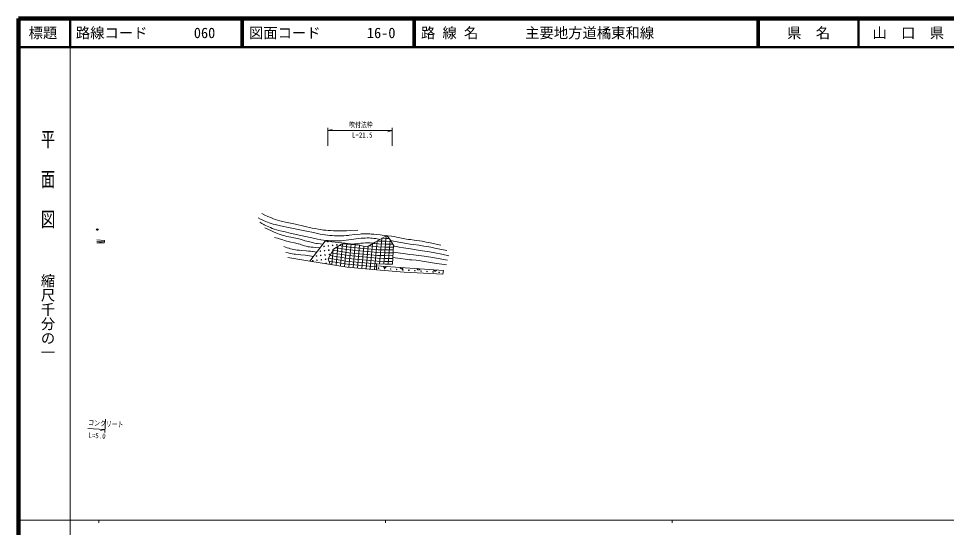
# Model space of a CAD drawing. Units: millimetres on the paper, with parts at other scales. Extents: x 40 to 680, y 20 to 380.
# Drawn here: x 40 to 363.7, y 202.4 to 380 of the extents above; entities that cross this region are included whole.
import ezdxf
from ezdxf.enums import TextEntityAlignment as Align

# ---------------------------------------------------------------- set-up
doc = ezdxf.new("R2010")
doc.units = ezdxf.units.MM
doc.header["$PDMODE"] = 32
doc.header["$PDSIZE"] = 0.5
for name, color, linetype, lineweight in [('M-BGD', 7, 'Continuous', 13), ('M-STR-HTXT', 7, 'Continuous', 13), ('M-TTL', 2, 'Continuous', 140), ('M-TTL-BAND', 7, 'Continuous', 13), ('M-TTL-LINE', 7, 'Continuous', 50)]:
    doc.layers.add(name, color=color, linetype=linetype, lineweight=lineweight)
doc.layers.add('M-OTRS', color=6, linetype='Continuous')
doc.layers.add('M-TTL-TXT', color=7, linetype='Continuous')
doc.styles.add('@ＭＳ ゴシック', font='')
doc.styles.add('ＭＳ ゴシック', font='')
doc.styles.get('@ＭＳ ゴシック').set_extended_font_data('@MS Gothic')
doc.styles.get('ＭＳ ゴシック').set_extended_font_data('MS Gothic')

msp = doc.modelspace()

# ---------------------------------------------------------------- linework, layer by layer
at = {"layer": 'M-BGD'}
for p, q in [((164.352, 301.934), (168.471, 304.346)), ((169.354, 303.149), (168.471, 304.346)), ((67.274, 302.739), (69.964, 302.558)), ((69.937, 302.059), (67.274, 302.239)), ((67.274, 301.777), (69.921, 301.759)), ((68.84, 302.101), (68.366, 302.133)), ((68.377, 302.101), (68.826, 302.071)), ((68.805, 302.041), (68.395, 302.069)), ((68.415, 302.036), (68.778, 302.012)), ((68.746, 301.983), (68.444, 302.003)), ((68.501, 301.968), (68.686, 301.955)), ((69.937, 302.059), (69.921, 301.759)), ((69.964, 302.558), (69.937, 302.059)), ((141.587, 295.36), (147.019, 302.265)), ((153.941, 301.627), (147.019, 302.265)), ((149.851, 299.576), (152.68, 301.275)), ((152.966, 301.353), (152.277, 293.655)), ((152.68, 301.275), (153.94, 301.622)), ((153.267, 301.436), (159.074, 300.916)), ((154.49, 301.554), (153.762, 293.419)), ((153.94, 301.622), (158.549, 301.053)), ((155.98, 301.37), (155.251, 293.227)), ((157.469, 301.186), (156.745, 293.093)), ((158.549, 301.053), (159.789, 300.73)), ((161.663, 300.321), (164.352, 301.934)), ((163.515, 301.432), (162.721, 292.558)), ((165.106, 302.375), (164.215, 292.424)), ((165.891, 294.327), (166.695, 303.306)), ((167.392, 294.274), (168.284, 304.237)), ((168.897, 294.254), (169.652, 302.696)), ((170.793, 300.966), (169.354, 303.149)), ((147.969, 296.151), (149.851, 299.576)), ((149.784, 299.455), (149.307, 294.129)), ((151.383, 300.496), (150.792, 293.892)), ((158.954, 300.948), (158.239, 292.959)), ((160.428, 300.59), (159.733, 292.825)), ((159.789, 300.73), (161.663, 300.321)), ((161.924, 300.477), (161.227, 292.692)), ((170.793, 300.966), (170.399, 294.251)), ((148.697, 294.226), (147.969, 296.151)), ((165.065, 294.356), (167.88, 294.256)), ((167.88, 294.256), (170.399, 294.251))]:
    msp.add_line(p, q, dxfattribs=at)
for points in [[(124.836, 311.953), (125.915, 311.428), (127.001, 310.923), (128.23, 310.404), (128.892, 310.156), (129.57, 309.924), (130.34, 309.683), (131.126, 309.459), (132.112, 309.202), (133.105, 308.963), (136.568, 308.201), (139.477, 307.536), (142.383, 306.893), (143.47, 306.676), (144.569, 306.477), (145.482, 306.331), (146.398, 306.205), (147.168, 306.116), (148.019, 306.039), (148.882, 305.98), (149.827, 305.937), (150.784, 305.914), (151.882, 305.909), (152.983, 305.925), (154.386, 305.968), (155.802, 306.032), (158.364, 306.176)], [(123.587, 310.471), (124.414, 310.024), (125.249, 309.597), (125.717, 309.375), (126.264, 309.137), (126.829, 308.914), (127.447, 308.691), (128.082, 308.485), (128.8, 308.274), (129.535, 308.079), (130.443, 307.862), (131.367, 307.662), (134.786, 307.001), (138.681, 306.21), (140.467, 305.847), (142.848, 305.313), (145.242, 304.797), (146.066, 304.645), (146.894, 304.513), (147.012, 304.496), (147.785, 304.393), (148.571, 304.308), (149.37, 304.243), (150.17, 304.198), (150.982, 304.172), (151.804, 304.166), (152.637, 304.18), (153.469, 304.214), (154.31, 304.268), (155.159, 304.343), (155.329, 304.361), (157.265, 304.588), (159.209, 304.796), (159.637, 304.826), (160.326, 304.858), (161.025, 304.87), (161.795, 304.862), (162.565, 304.834), (162.985, 304.811), (163.912, 304.743), (164.846, 304.655), (166.185, 304.501), (167.523, 304.327), (168.265, 304.226)], [(124.134, 308.949), (124.829, 308.518), (125.534, 308.104), (125.656, 308.036), (126.168, 307.767), (126.689, 307.517), (127.265, 307.263), (127.85, 307.028), (128.517, 306.782), (129.192, 306.555), (130.769, 306.088), (131.882, 305.798), (132.997, 305.527), (134.786, 305.115), (138.499, 304.262), (140.122, 303.895), (141.711, 303.539), (143.305, 303.202), (144.268, 303.017), (145.244, 302.851), (145.481, 302.815), (146.353, 302.688), (147.229, 302.582), (148.038, 302.503), (148.858, 302.443), (149.629, 302.407), (150.399, 302.391), (151.12, 302.395), (151.849, 302.419), (152.627, 302.469), (153.441, 302.541), (154.253, 302.632), (158.691, 303.235), (159.49, 303.317), (160.29, 303.379), (160.97, 303.413), (161.66, 303.427), (162.27, 303.42), (162.888, 303.392), (163.375, 303.355), (164.02, 303.283), (164.663, 303.192), (166.083, 302.948)], [(146.221, 301.25), (145.268, 301.356), (144.319, 301.482), (143.965, 301.538), (143.248, 301.672), (142.536, 301.825), (141.202, 302.139), (140.541, 302.3), (139.886, 302.481), (139.686, 302.544), (138.243, 303.057), (137.822, 303.178), (137.387, 303.282), (136.741, 303.408), (136.079, 303.516), (134.981, 303.69), (134.311, 303.817), (133.635, 303.965), (132.946, 304.137), (132.261, 304.329), (131.564, 304.545), (130.873, 304.781), (129.77, 305.2), (128.988, 305.528), (128.205, 305.879), (125.875, 307.001)], [(129.284, 303.593), (130.313, 303.34), (131.337, 303.067), (131.864, 302.911), (133.164, 302.485), (134.469, 302.079), (135.029, 301.937), (136.314, 301.695), (137.592, 301.433), (137.707, 301.402), (138.213, 301.249), (138.714, 301.077), (139.101, 300.938), (139.702, 300.724), (140.309, 300.529), (140.692, 300.428), (141.091, 300.345), (141.504, 300.281), (142.13, 300.212), (142.759, 300.163), (143.469, 300.112), (145.191, 299.942)], [(163.865, 301.642), (162.718, 301.678), (161.571, 301.694), (161.033, 301.689), (160.235, 301.662), (159.428, 301.615), (158.302, 301.523), (157.167, 301.409), (156.36, 301.323)], [(163.647, 301.511), (165.526, 301.343), (168.022, 301.256), (170.605, 301.251)], [(165.119, 302.383), (165.588, 302.341), (168.041, 302.256), (169.945, 302.252)], [(166.69, 303.303), (168.059, 303.256), (169.277, 303.253)], [(187.326, 300.888), (183.589, 301.703), (182.189, 302), (180.776, 302.279), (179.85, 302.443), (178.922, 302.587), (178, 302.706), (176.751, 302.845), (176.06, 302.945), (175.371, 303.065), (171.902, 303.76), (171.025, 303.902), (170.145, 304.024), (168.568, 304.214)], [(169.783, 302.498), (171.347, 302.214), (173.351, 301.854), (175.369, 301.512), (176.661, 301.313), (177.864, 301.143), (179.654, 300.887), (181.441, 300.61), (182.417, 300.446), (183.812, 300.192), (185.214, 299.915), (189.466, 299.003)], [(144.07, 298.516), (143.384, 298.639), (142.696, 298.743), (142.538, 298.761), (141.874, 298.818), (141.197, 298.855), (140.302, 298.911), (138.635, 299.092), (137.869, 299.16), (137.222, 299.23), (136.568, 299.321), (135.996, 299.421), (135.418, 299.541), (134.904, 299.668), (134.385, 299.817), (134.319, 299.838), (133.723, 300.04), (133.133, 300.261), (132.584, 300.476)], [(133.286, 298.412), (134.028, 298.198), (134.774, 298.005), (135.575, 297.844), (136.098, 297.772), (136.634, 297.719), (137.61, 297.644), (138.44, 297.575), (140.046, 297.44), (140.791, 297.349), (141.532, 297.239), (142.884, 297.008)], [(170.517, 296.251), (167.93, 296.256), (165.216, 296.35), (155.095, 297.256), (149.101, 298.212)], [(170.575, 297.251), (167.949, 297.256), (165.278, 297.349), (155.219, 298.249), (149.613, 299.143)], [(170.634, 298.251), (167.967, 298.256), (165.34, 298.347), (155.342, 299.242), (150.564, 300.004)], [(151.897, 300.804), (155.465, 300.235), (165.402, 299.346), (167.985, 299.256), (170.692, 299.251)], [(162.19, 300.637), (165.464, 300.344), (168.004, 300.256), (170.751, 300.25)], [(170.647, 298.475), (171.512, 298.371), (174.169, 297.996), (176.511, 297.695), (177.762, 297.542), (179.614, 297.3), (181.474, 297.037), (183.843, 296.675), (189.677, 295.7)], [(190.056, 297.215), (187.628, 297.72), (185.186, 298.207), (183.368, 298.544), (180.157, 299.076), (176.706, 299.602), (174.274, 299.977), (172.752, 300.246), (171.233, 300.534), (170.773, 300.623)], [(133.932, 296.596), (141.587, 295.36), (154.601, 293.285), (164.886, 292.364), (164.875, 294.373)], [(165.065, 294.356), (154.848, 295.271), (148.078, 296.35)], [(164.881, 293.368), (154.725, 294.278), (148.29, 295.304)], [(165.154, 295.352), (154.972, 296.263), (148.59, 297.281)], [(170.458, 295.251), (167.912, 295.256), (165.154, 295.352)], [(189.266, 294.015), (185.134, 294.671), (182.993, 295.027), (180.839, 295.366), (179.77, 295.513), (178.688, 295.643), (177.236, 295.775), (176.421, 295.834), (175.656, 295.909), (174.893, 296.004), (173.133, 296.254), (170.536, 296.584)], [(164.879, 293.706), (188.263, 292.08), (188.064, 290.783), (174.524, 291.482), (164.886, 292.364)], [(168.301, 293.468), (168.253, 293.356), (168.186, 293.263), (168.084, 293.16), (167.97, 293.107), (167.85, 293.081), (167.695, 293.091), (167.581, 293.134), (167.475, 293.202), (167.385, 293.318), (167.332, 293.42), (167.303, 293.537)], [(174.147, 293.062), (174.099, 292.95), (174.032, 292.856), (173.93, 292.753), (173.816, 292.701), (173.696, 292.674), (173.542, 292.685), (173.427, 292.728), (173.321, 292.796), (173.232, 292.912), (173.179, 293.014), (173.149, 293.131)], [(179.993, 292.655), (179.945, 292.543), (179.878, 292.45), (179.776, 292.347), (179.662, 292.295), (179.542, 292.268), (179.388, 292.279), (179.273, 292.322), (179.167, 292.389), (179.078, 292.506), (179.025, 292.607), (178.995, 292.725)], [(185.839, 292.249), (185.791, 292.137), (185.725, 292.044), (185.622, 291.941), (185.508, 291.888), (185.389, 291.862), (185.234, 291.872), (185.119, 291.915), (185.014, 291.983), (184.924, 292.099), (184.871, 292.201), (184.841, 292.318)]]:
    msp.add_lwpolyline(points, dxfattribs=at)
msp.add_lwpolyline([(68.855, 302.132), (68.831, 302.076), (68.799, 302.029), (68.747, 301.977), (68.69, 301.951), (68.63, 301.936), (68.553, 301.942), (68.495, 301.964), (68.442, 301.998), (68.398, 302.056), (68.371, 302.107), (68.356, 302.165)], close=True, dxfattribs=at)
for centre in [(151.043, 301.021), (145.263, 298.82), (146.575, 300.487), (146.753, 298.998), (148.064, 300.665), (148.242, 299.176), (149.554, 300.843), (142.64, 295.485), (143.952, 297.153), (144.13, 295.663), (145.441, 297.331), (145.619, 295.841), (146.931, 297.509), (147.108, 296.019), (148.42, 297.686), (165.575, 292.905), (167.691, 292.758), (169.807, 292.611), (171.924, 292.464), (174.04, 292.317), (176.156, 292.17), (178.272, 292.023), (180.388, 291.876), (182.505, 291.729), (184.621, 291.582), (186.737, 291.435)]:
    msp.add_circle(centre, 0.1, dxfattribs=at)
for centre, start, end in [((147.886, 302.155), 157.05528, 12.41834), ((152.533, 301.199), 24.61374, 217.3305), ((149.732, 299.354), 62.77087, 239.6663), ((147.286, 294.53), 299.90674, 221.97475)]:
    msp.add_arc(centre, 0.1, start, end, dxfattribs=at)
at = {"layer": 'M-OTRS'}
msp.add_point((67.468, 306.372), dxfattribs=at)
at = {"layer": 'M-STR-HTXT'}
for p, q in [((147.938, 335.59), (147.938, 341.902)), ((147.938, 340.902), (149.438, 341.334)), ((147.938, 340.902), (170.352, 340.902)), ((170.352, 340.902), (168.852, 340.471)), ((170.352, 335.59), (170.352, 341.902)), ((70.092, 235.581), (70.379, 240.241)), ((64.167, 236.947), (70.153, 236.579)), ((70.153, 236.579), (68.63, 236.241))]:
    msp.add_line(p, q, dxfattribs=at)
at = {"layer": 'M-TTL'}
for p, q in [((40, 380), (40, 20)), ((680, 380), (40, 380))]:
    msp.add_line(p, q, dxfattribs=at)
at = {"layer": 'M-TTL-BAND'}
for p, q in [((58, 370), (58, 20)), ((40, 205), (579, 205)), ((68, 205), (68, 204)), ((168, 205), (168, 204)), ((268, 205), (268, 204))]:
    msp.add_line(p, q, dxfattribs=at)
at = {"layer": 'M-TTL-LINE'}
for p, q in [((58, 380), (58, 370)), ((117.75, 380), (117.75, 370)), ((118.25, 380), (118.25, 370)), ((177.75, 380), (177.75, 370)), ((178.25, 380), (178.25, 370)), ((297.75, 380), (297.75, 370)), ((298.25, 380), (298.25, 370)), ((333, 380), (333, 370)), ((40, 370), (680, 370))]:
    msp.add_line(p, q, dxfattribs=at)

# ---------------------------------------------------------------- texts
at = {"layer": 'M-STR-HTXT', "style": 'ＭＳ ゴシック', "width": 0.8}
for s, p in [('吹付法枠', (155.327, 341.495)), ('L=21.5', (156.327, 337.896))]:
    msp.add_text(s, height=1.833, dxfattribs=at).set_placement(p, align=Align.BOTTOM_LEFT)
for s, rotation, p in [('コンクリート', 356.5, (64.218, 237.541)), ('L=5.0', 356.4, (64.306, 233.184))]:
    msp.add_text(s, height=1.833, rotation=rotation, dxfattribs=at).set_placement(p, align=Align.BOTTOM_LEFT)
at = {"layer": 'M-TTL-BAND', "style": '@ＭＳ ゴシック', "width": 1.4}
msp.add_text('平  面  図', height=3.666, rotation=270, dxfattribs=at).set_placement((47.277, 341.475), align=Align.BOTTOM_LEFT)
at = {"layer": 'M-TTL-BAND', "style": '@ＭＳ ゴシック'}
msp.add_text('縮尺千分の一', height=3.666, rotation=270, dxfattribs=at).set_placement((47.277, 291.03), align=Align.BOTTOM_LEFT)
at = {"layer": 'M-TTL-TXT', "style": 'ＭＳ ゴシック'}
for s, p in [('標題', (48.5, 375)), ('県\u3000名', (315.625, 375)), ('山\u3000口\u3000県', (350.375, 375))]:
    msp.add_text(s, height=3.666, dxfattribs=at).set_placement(p, align=Align.MIDDLE_CENTER)
for s, p in [('路線コード', (60, 375)), ('060', (101.142, 375)), ('図面コード', (120.38, 375)), ('16-0', (161.521, 375)), ('路 線 名', (180.38, 375)), ('主要地方道橘東和線', (216.734, 375))]:
    msp.add_text(s, height=3.666, dxfattribs=at).set_placement(p, align=Align.MIDDLE_LEFT)

doc.saveas('drawing.dxf')
